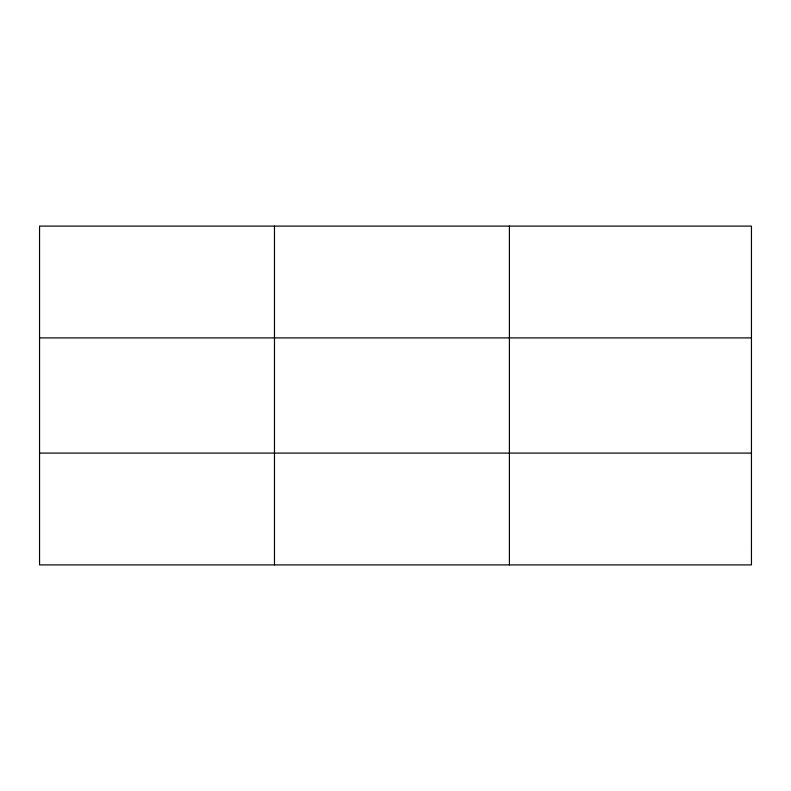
<?xml version="1.0" encoding="UTF-8"?>
<svg xmlns="http://www.w3.org/2000/svg" width="791" height="791" viewBox="0 0 791 791"><rect width="100%" height="100%" fill="white"/><g stroke="black" fill="none" stroke-linecap="round" stroke-linejoin="round"><path stroke-width="1.19" d="M274.477 564.903L274.477 226.097M509.404 564.903L509.404 226.097M39.55 337.905L751.45 337.905M39.55 453.095L751.45 453.095M751.45 550.922L751.45 564.903L39.55 564.903L39.55 226.097L751.45 226.097L751.45 550.922"/></g></svg>
